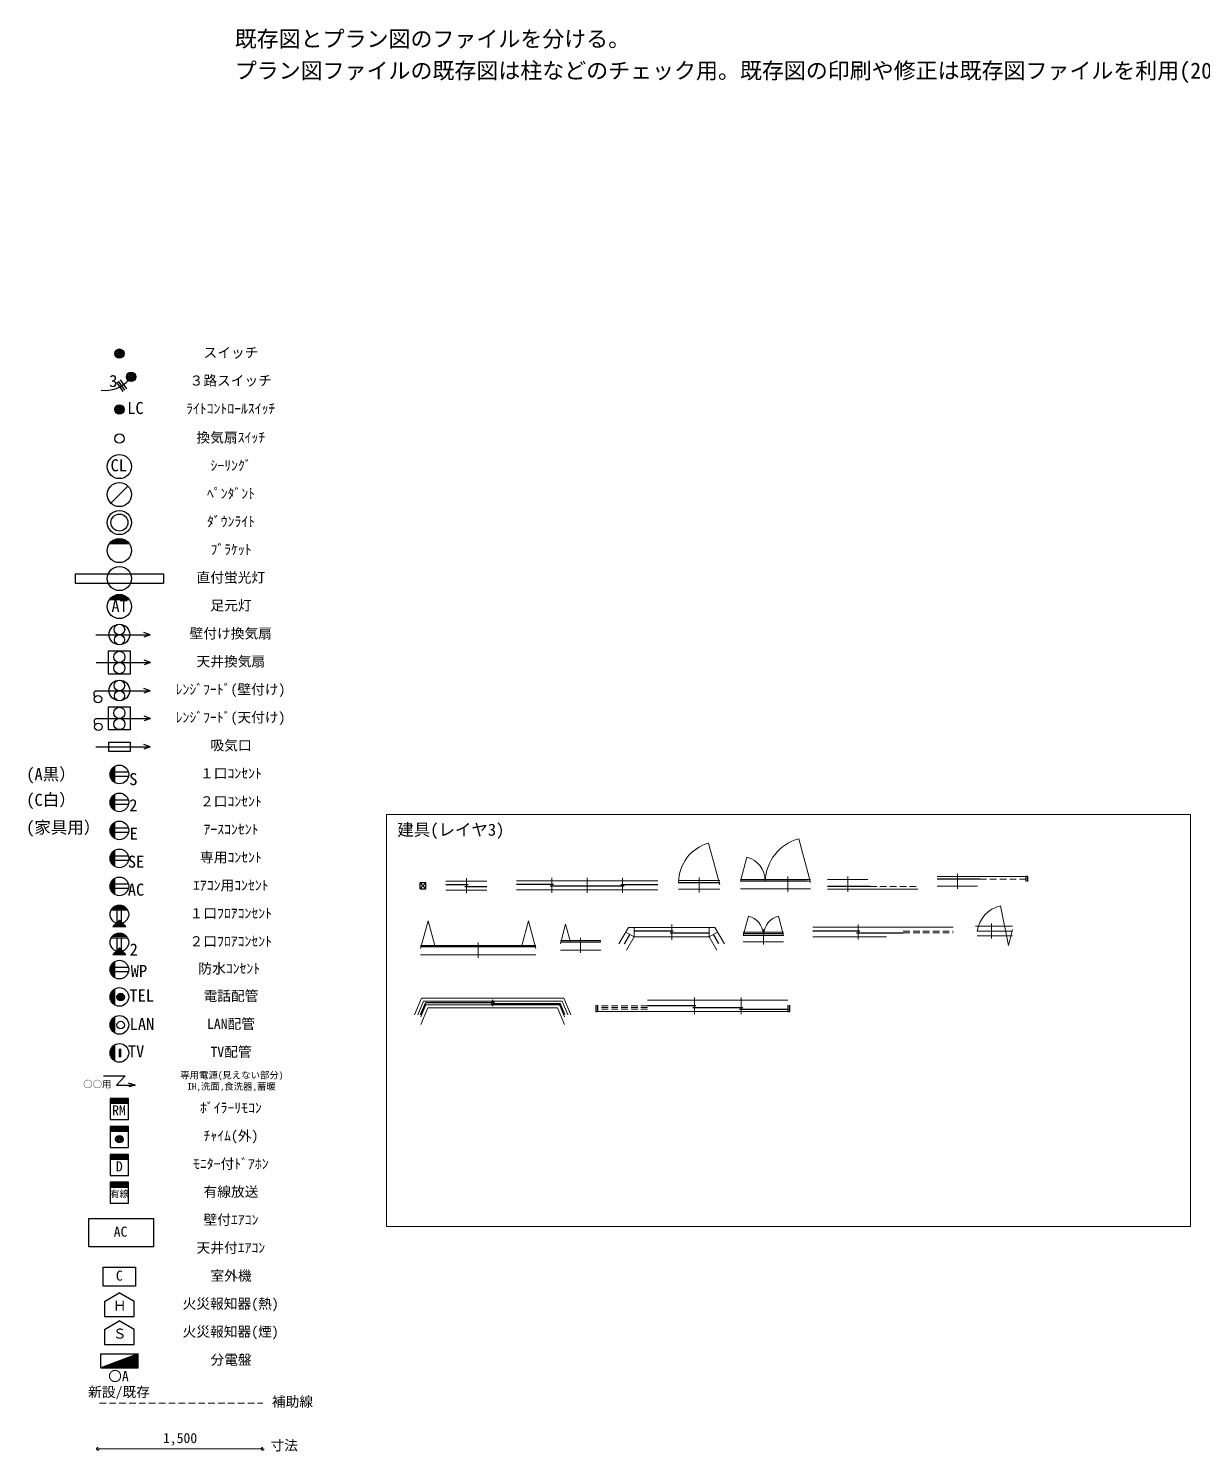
# Model space of a CAD drawing. Units: millimetres at full size, sheet at 1:100. Extents: x -361910 to 68111, y -79207 to 22945.
# Drawn here: x -14152 to 7232, y -41387 to -15454 of the extents above; entities that cross this region are included whole.
import ezdxf
from ezdxf.enums import TextEntityAlignment as Align

# ---------------------------------------------------------------- set-up
doc = ezdxf.new("R2010")
doc.units = ezdxf.units.MM
doc.header["$LTSCALE"] = 100
doc.header["$PDMODE"] = 32
doc.header["$PDSIZE"] = 50
doc.linetypes.add('DASHED1', pattern=[1.8, 1.2, -0.6])
for name, color, linetype, lineweight in [('0-0_通り芯', 4, 'Continuous', 9), ('0-1_敷地図', 3, 'Continuous', 25), ('0-3_三斜', 4, 'Continuous', 9), ('0-5_外部部品', 4, 'Continuous', 9), ('0-D_寸法', 4, 'Continuous', 9), ('8-0_凡例', 7, 'Continuous', 18), ('8-1_フロア・土間', 5, 'Continuous', 25), ('8-2_畳', 4, 'DASHED1', 9), ('8-3_収納・棚板', 4, 'DASHED1', 9)]:
    doc.layers.add(name, color=color, linetype=linetype, lineweight=lineweight)
doc.styles.add('ＭＳ ゴシック', font='')
doc.styles.get('ＭＳ ゴシック').set_extended_font_data('MS Gothic')

msp = doc.modelspace()

# ---------------------------------------------------------------- linework, layer by layer
at = {"layer": '0-0_通り芯', "color": 7, "lineweight": 18}
for p, q in [((-7631.6, -37287.6), (-7631.6, -29777.8)), ((-7631.6, -29777.8), (7011.6, -29777.8)), ((7011.6, -29777.8), (7011.6, -37287.6)), ((-7631.6, -37287.6), (7011.6, -37287.6))]:
    msp.add_line(p, q, dxfattribs=at)
at = {"layer": '0-1_敷地図', "color": 4, "lineweight": 9}
for p, q in [((-6966.7, -31077.4), (-7019.2, -31024.9)), ((-6914.2, -31024.9), (-6966.7, -31077.4))]:
    msp.add_line(p, q, dxfattribs=at)
at = {"layer": '0-1_敷地図'}
for p, q in [((-6914.2, -31024.9), (-7019.2, -31024.9)), ((-7019.2, -31129.9), (-7019.2, -31024.9)), ((-6914.2, -31129.9), (-6914.2, -31024.9)), ((-7019.2, -31129.9), (-6914.2, -31129.9))]:
    msp.add_line(p, q, dxfattribs=at)
at = {"layer": '0-1_敷地図', "color": 4, "lineweight": 9}
msp.add_lwpolyline([(-6914.2, -31129.9), (-6966.7, -31077.4), (-7019.2, -31129.9)], dxfattribs=at)
at = {"layer": '0-3_三斜', "color": 7, "lineweight": 18}
for p, q in [((-1765.8, -30298.6), (-1561.7, -31060.3)), ((-120.5, -30219.9), (93.1, -31017.3)), ((-1181.9, -30989.8), (-1065.4, -30555.1)), ((2767.6, -31134.6), (2767.6, -30859.6)), ((-6175.8, -31212.1), (-6175.8, -30937.1)), ((-4619.1, -30932), (-4619.1, -31207)), ((-3976.6, -31207), (-3976.6, -30932)), ((-3334.1, -30932), (-3334.1, -31207)), ((-1936.7, -30922.8), (-1936.7, -31197.8)), ((-319.4, -30909.8), (-319.4, -31184.8)), ((-396.9, -31983.4), (-492, -31628.5)), ((-7010.3, -32222), (-6874.2, -31714)), ((-6874.2, -31714), (-6746.1, -32192)), ((-5046.4, -31714), (-5174.5, -32192)), ((-4910.3, -32222), (-5046.4, -31714)), ((-2436.8, -31784.1), (-2436.8, -32059.1)), ((-764.4, -31873.4), (-764.4, -32148.4)), ((958, -31783.4), (958, -32058.4)), ((3387.1, -31765.4), (3387.1, -32040.4)), ((-5960.3, -32112), (-5960.3, -32387)), ((-4095.7, -32022.5), (-4095.7, -32297.5)), ((-2023.9, -33113.1), (-2023.9, -33418.6)), ((-1172.2, -33113.1), (-1172.2, -33418.6))]:
    msp.add_line(p, q, dxfattribs=at)
at = {"layer": '0-3_三斜'}
for p, q in [((-5800.8, -30994.6), (-6550.8, -30994.6)), ((-2691.6, -30989.5), (-5261.6, -30989.5)), ((-1561.7, -30980.3), (-2311.7, -30980.3)), ((93.1, -30959.8), (-1181.9, -30959.8)), ((93.1, -30989.8), (-701.9, -30989.8)), ((4015.1, -30909.6), (2400.1, -30909.6)), ((3135.1, -31084.6), (2400.1, -31084.6)), ((-6550.8, -31154.6), (-5800.8, -31154.6)), ((-2691.6, -31149.5), (-5261.6, -31149.5)), ((-1561.7, -31140.3), (-2311.7, -31140.3)), ((93.1, -31134.8), (-1181.9, -31134.8)), ((-3397.3, -32137.1), (-3222.4, -31834.1)), ((-3222.4, -31834.1), (-1651.2, -31834.1)), ((-3121.3, -32009.1), (-3121.3, -31834.1)), ((-1752.2, -32009.1), (-1752.2, -31834.1)), ((-1476.3, -32137.1), (-1651.2, -31834.1)), ((2690.5, -31833.4), (135.5, -31833.4)), ((3769.6, -31815.4), (3099.6, -31815.4)), ((-3728.2, -32072.5), (-4463.2, -32072.5)), ((-3121.3, -32009.1), (-3272.9, -31921.6)), ((-3259.3, -32248.1), (-3121.3, -32009.1)), ((-1752.2, -32009.1), (-3121.3, -32009.1)), ((-1752.2, -32009.1), (-1600.7, -31921.6)), ((-1614.3, -32248.1), (-1752.2, -32009.1)), ((-396.9, -31923.4), (-1131.9, -31923.4)), ((-396.9, -32098.4), (-1131.9, -32098.4)), ((1477.5, -32008.4), (135.5, -32008.4)), ((3769.6, -31906.2), (3126.9, -31906.2)), ((3769.6, -31990.4), (3127.1, -31990.4)), ((-4910.3, -32162), (-7010.3, -32162)), ((-4910.3, -32337), (-7010.3, -32337)), ((-3728.2, -32247.5), (-4463.2, -32247.5)), ((-7120, -33428.2), (-6993.4, -33125.2)), ((-7063.1, -33428.2), (-6958.4, -33177.7)), ((-6993.4, -33125.2), (-4398.6, -33125.2)), ((-5437.7, -33177.7), (-6958.4, -33177.7)), ((-6924.3, -33177.7), (-4433.5, -33177.7)), ((-4328.8, -33428.2), (-4433.5, -33177.7)), ((-4271.9, -33428.2), (-4398.6, -33125.2)), ((-2875.5, -33163.1), (-320.5, -33163.1)), ((-7003.5, -33467), (-6911.8, -33247.7)), ((-7003.5, -33603.2), (-6876.8, -33300.2)), ((-5484.3, -33247.7), (-6911.8, -33247.7)), ((-6877.7, -33247.7), (-4480.1, -33247.7)), ((-6876.8, -33300.2), (-4515.1, -33300.2)), ((-4388.5, -33603.2), (-4515.1, -33300.2)), ((-4388.5, -33467), (-4480.1, -33247.7)), ((-3785.5, -33368.1), (-320.5, -33368.1))]:
    msp.add_line(p, q, dxfattribs=at)
at = {"layer": '0-3_三斜', "color": 3, "lineweight": 25}
for p, q in [((-6145.8, -31059.6), (-6550.8, -31059.6)), ((-6205.8, -31089.6), (-5800.8, -31089.6)), ((-4589.1, -31054.5), (-5261.6, -31054.5)), ((-3304.1, -31084.5), (-4649.1, -31084.5)), ((-3364.1, -31054.5), (-2691.6, -31054.5)), ((-1561.7, -31020.3), (-2311.7, -31020.3)), ((33.1, -30989.8), (-1181.9, -30989.8)), ((3175.1, -30953.4), (2400.1, -30953.4)), ((4015.1, -30909.6), (4015.1, -30997.1)), ((4045.1, -30909.6), (4015.1, -30909.6)), ((4045.1, -30909.6), (4045.1, -30997.1)), ((-3728.2, -32102.5), (-4463.2, -32102.5)), ((-3296.3, -32137.1), (-3197.1, -31965.4)), ((-2406.8, -31906.6), (-3121.3, -31906.6)), ((-2466.8, -31936.6), (-1752.2, -31936.6)), ((-1577.3, -32137.1), (-1676.5, -31965.4)), ((-396.9, -31953.4), (-1131.9, -31953.4)), ((988, -31905.9), (135.5, -31905.9)), ((928, -31935.9), (1780.5, -31935.9)), ((-4910.3, -32192), (-7010.3, -32192)), ((-3815.5, -33250.6), (-3815.5, -33368.1)), ((-3815.5, -33368.1), (-3785.5, -33368.1)), ((-3785.5, -33250.6), (-3785.5, -33368.1)), ((-1993.9, -33265.6), (-2875.5, -33265.6)), ((-2053.9, -33295.6), (-1142.2, -33295.6)), ((-1202.2, -33325.6), (-320.5, -33325.6)), ((-320.5, -33250.6), (-320.5, -33368.1)), ((-320.5, -33368.1), (-290.5, -33368.1)), ((-290.5, -33250.6), (-290.5, -33368.1))]:
    msp.add_line(p, q, dxfattribs=at)
at = {"layer": '0-3_三斜', "linetype": 'DASHED1'}
for p, q in [((3000.1, -30953.4), (4015.1, -30953.4)), ((1780.5, -31905.9), (2690.5, -31905.9)), ((1780.5, -31935.9), (2690.5, -31935.9)), ((-2875.5, -33265.6), (-3785.5, -33265.6)), ((-2875.5, -33295.6), (-3785.5, -33295.6)), ((-2875.5, -33325.6), (-3785.5, -33325.6))]:
    msp.add_line(p, q, dxfattribs=at)
at = {"layer": '0-3_三斜', "color": 2, "lineweight": 25}
for p, q in [((-5696, -33267.7), (-5696, -33157.7)), ((-5696, -33267.7), (-5696, -33157.7)), ((-7012.2, -33428.2), (-6917.1, -33200.7)), ((-6917.1, -33200.7), (-5713, -33200.7)), ((-5713, -33212.7), (-5679, -33212.7)), ((-5679, -33212.7), (-5713, -33212.7)), ((-5679, -33224.7), (-4464.8, -33224.7)), ((-4379.8, -33428.2), (-4464.8, -33224.7))]:
    msp.add_line(p, q, dxfattribs=at)
at = {"layer": '0-3_三斜', "color": 7, "lineweight": 18}
for points in [[(-396.9, -31983.4), (-1131.9, -31983.4), (-1036.8, -31628.5)], [(3769.6, -31872.9), (3697.5, -32167.9), (3554, -31440.5)], [(-4463.2, -32132.5), (-4368.1, -31777.5), (-4281.1, -32102.5)]]:
    msp.add_lwpolyline(points, dxfattribs=at)
at = {"layer": '0-3_三斜', "color": 2, "lineweight": 25}
for points in [[(-5713, -33236.7), (-5679, -33236.7), (-5679, -33188.7), (-5713, -33188.7)], [(-5679, -33236.7), (-5713, -33236.7), (-5713, -33188.7), (-5679, -33188.7)]]:
    msp.add_lwpolyline(points, close=True, dxfattribs=at)
at = {"layer": '0-3_三斜', "color": 7, "lineweight": 18}
for centre, radius, start, end in [((-1561.7, -31020.3), 750, 105.79092, 180), ((93.1, -31017.3), 825.5, 105, 178.09085), ((-1181.9, -30989.8), 450, 0, 75), ((-1131.9, -31983.4), 367.5, 4.68242, 75), ((-396.9, -31983.4), 367.5, 105, 175.31758), ((3675.2, -31980.1), 553, 102.65576, 172.47178)]:
    msp.add_arc(centre, radius, start, end, dxfattribs=at)
at = {"layer": '0-5_外部部品'}
for p, q in [((1137.7, -30960.5), (402.7, -30960.5)), ((2047.7, -31135.5), (402.7, -31135.5))]:
    msp.add_line(p, q, dxfattribs=at)
at = {"layer": '0-5_外部部品', "color": 3, "lineweight": 25}
msp.add_line((1177.7, -31091.7), (402.7, -31091.7), dxfattribs=at)
at = {"layer": '0-5_外部部品', "color": 7, "lineweight": 18}
msp.add_line((770.2, -30910.5), (770.2, -31185.5), dxfattribs=at)
at = {"layer": '0-5_外部部品', "linetype": 'DASHED1'}
msp.add_line((1177.7, -31091.7), (2047.7, -31091.7), dxfattribs=at)
at = {"layer": '8-1_フロア・土間', "color": 1}
for p, q in [((-12549.7, -21900.9), (-12435.5, -22067.5)), ((-12516.8, -21878.3), (-12402.5, -22044.9)), ((-12483.8, -21855.8), (-12369.6, -22022.3)), ((-12652.1, -24103.1), (-12340.6, -23791.6)), ((-12676, -24839.7), (-12316.7, -24839.7)), ((-12662.6, -24822.7), (-12330.1, -24822.7)), ((-12646.1, -24805.7), (-12346.6, -24805.7)), ((-12625.3, -24788.7), (-12367.3, -24788.7)), ((-12597.7, -24771.7), (-12394.9, -24771.7)), ((-12554.1, -24754.7), (-12438.5, -24754.7)), ((-13299.2, -25390.7), (-11693.5, -25390.7)), ((-13299.2, -25390.7), (-13299.2, -25564)), ((-11693.5, -25390.7), (-11693.5, -25564)), ((-13299.2, -25564), (-11693.5, -25564)), ((-12676, -25859.7), (-12316.7, -25859.7)), ((-12662.6, -25842.7), (-12330.1, -25842.7)), ((-12646.1, -25825.7), (-12346.6, -25825.7)), ((-12625.3, -25808.7), (-12367.3, -25808.7)), ((-12597.7, -25791.7), (-12394.9, -25791.7)), ((-12554.1, -25774.7), (-12438.5, -25774.7)), ((-11934.3, -26502.7), (-12048.7, -26544.3)), ((-12700.3, -26803.4), (-12700.3, -27211.4)), ((-12292.3, -26803.4), (-12700.3, -26803.4)), ((-12292.3, -27211.4), (-12292.3, -26803.4)), ((-12700.3, -27211.4), (-12292.3, -27211.4)), ((-11927.7, -27007.4), (-12042.2, -27049)), ((-11934.3, -27522.7), (-12048.7, -27564.3)), ((-12700.3, -27823.4), (-12700.3, -28231.4)), ((-12292.3, -27823.4), (-12700.3, -27823.4)), ((-12292.3, -28231.4), (-12292.3, -27823.4)), ((-12700.3, -28231.4), (-12292.3, -28231.4)), ((-11927.7, -28027.4), (-12042.2, -28069)), ((-11934.3, -28542.7), (-12048.7, -28584.3))]:
    msp.add_line(p, q, dxfattribs=at)
at = {"layer": '8-1_フロア・土間'}
for p, q in [((-12644.2, -28964.2), (-12644.2, -29130.5)), ((-12622, -28933.4), (-12622, -29161.3)), ((-12599.7, -28912.9), (-12599.7, -29181.8)), ((-12577.5, -29196.3), (-12577.5, -28898.4)), ((-12331.3, -29008.1), (-12577.5, -29008.1)), ((-12331.3, -29086.6), (-12577.5, -29086.6)), ((-12644.2, -29474.2), (-12644.2, -29640.5)), ((-12622, -29443.4), (-12622, -29671.3)), ((-12599.7, -29422.9), (-12599.7, -29691.8)), ((-12577.5, -29706.3), (-12577.5, -29408.4)), ((-12331.3, -29518.1), (-12577.5, -29518.1)), ((-12331.3, -29596.6), (-12577.5, -29596.6)), ((-12644.2, -29984.2), (-12644.2, -30150.5)), ((-12622, -29953.4), (-12622, -30181.3)), ((-12599.7, -29932.9), (-12599.7, -30201.8)), ((-12577.5, -30216.3), (-12577.5, -29918.4)), ((-12331.3, -30028.1), (-12577.5, -30028.1)), ((-12331.3, -30106.6), (-12577.5, -30106.6)), ((-12644.2, -30494.2), (-12644.2, -30660.5)), ((-12622, -30463.4), (-12622, -30691.3)), ((-12599.7, -30442.9), (-12599.7, -30711.8)), ((-12577.5, -30726.3), (-12577.5, -30428.4)), ((-12331.3, -30538.1), (-12577.5, -30538.1)), ((-12331.3, -30616.6), (-12577.5, -30616.6)), ((-12644.2, -31004.2), (-12644.2, -31170.5)), ((-12622, -30973.4), (-12622, -31201.3)), ((-12599.7, -30952.9), (-12599.7, -31221.8)), ((-12577.5, -31236.3), (-12577.5, -30938.4)), ((-12331.3, -31048.1), (-12577.5, -31048.1)), ((-12331.3, -31126.6), (-12577.5, -31126.6)), ((-12645.3, -31516.2), (-12347.4, -31516.2)), ((-12361.8, -31494), (-12630.8, -31494)), ((-12382.4, -31471.7), (-12610.3, -31471.7)), ((-12413.2, -31449.5), (-12579.4, -31449.5)), ((-12535.6, -31762.4), (-12535.6, -31516.2)), ((-12457.1, -31762.4), (-12457.1, -31516.2)), ((-12496.1, -31700.4), (-12613.2, -31817.5)), ((-12613.2, -31817.5), (-12379.1, -31817.5)), ((-12591, -31817.5), (-12485, -31711.5)), ((-12567, -31817.5), (-12473, -31723.5)), ((-12542.9, -31817.5), (-12461, -31735.5)), ((-12518.9, -31817.5), (-12449, -31747.6)), ((-12496.1, -31700.4), (-12379.1, -31817.5)), ((-12494.8, -31817.5), (-12437, -31759.6)), ((-12470.8, -31817.5), (-12424.9, -31771.6)), ((-12446.7, -31817.5), (-12412.9, -31783.6)), ((-12422.7, -31817.5), (-12400.9, -31795.7)), ((-12398.7, -31817.5), (-12388.9, -31807.7)), ((-12645.3, -32026.2), (-12347.4, -32026.2)), ((-12361.8, -32004), (-12630.8, -32004)), ((-12382.4, -31981.7), (-12610.3, -31981.7)), ((-12413.2, -31959.5), (-12579.4, -31959.5)), ((-12535.6, -32272.4), (-12535.6, -32026.2)), ((-12457.1, -32272.4), (-12457.1, -32026.2)), ((-12496.1, -32210.4), (-12613.2, -32327.5)), ((-12613.2, -32327.5), (-12379.1, -32327.5)), ((-12591, -32327.5), (-12485, -32221.5)), ((-12567, -32327.5), (-12473, -32233.5)), ((-12542.9, -32327.5), (-12461, -32245.5)), ((-12518.9, -32327.5), (-12449, -32257.6)), ((-12496.1, -32210.4), (-12379.1, -32327.5)), ((-12494.8, -32327.5), (-12437, -32269.6)), ((-12470.8, -32327.5), (-12424.9, -32281.6)), ((-12446.7, -32327.5), (-12412.9, -32293.6)), ((-12422.7, -32327.5), (-12400.9, -32305.7)), ((-12398.7, -32327.5), (-12388.9, -32317.7)), ((-12644.2, -32521.4), (-12644.2, -32687.6)), ((-12622, -32490.5), (-12622, -32718.5)), ((-12599.7, -32470), (-12599.7, -32739)), ((-12577.5, -32753.5), (-12577.5, -32455.5)), ((-12331.3, -32565.2), (-12577.5, -32565.2)), ((-12331.3, -32643.8), (-12577.5, -32643.8)), ((-12644.2, -33018.9), (-12644.2, -33185.1)), ((-12622, -32988), (-12622, -33216)), ((-12599.7, -32967.5), (-12599.7, -33236.5)), ((-12577.5, -33251), (-12577.5, -32953)), ((-12644.2, -33528.9), (-12644.2, -33695.1)), ((-12622, -33498), (-12622, -33726)), ((-12599.7, -33477.5), (-12599.7, -33746.5)), ((-12577.5, -33761), (-12577.5, -33463)), ((-12644.2, -34038.9), (-12644.2, -34205.1)), ((-12622, -34008), (-12622, -34236)), ((-12599.7, -33987.5), (-12599.7, -34256.5)), ((-12577.5, -34271), (-12577.5, -33973)), ((-12499.2, -34049.3), (-12499.2, -34199.2)), ((-12494.1, -34049.3), (-12494.1, -34199.2)), ((-12489, -34049.3), (-12489, -34199.2)), ((-12483.9, -34049.3), (-12483.9, -34199.2)), ((-12478.8, -34049.3), (-12478.8, -34199.2)), ((-12473.7, -34049.3), (-12473.7, -34199.2)), ((-12783.5, -34541.9), (-12390.6, -34541.9)), ((-12390.6, -34541.9), (-12551.9, -34708.1)), ((-12551.9, -34708.1), (-12209.2, -34708.1)), ((-12209.2, -34708.1), (-12327.6, -34676.4)), ((-12209.2, -34708.1), (-12322.2, -34738.4)), ((-12663.7, -34950.8), (-12663.7, -35333.3)), ((-12329, -34950.8), (-12663.7, -34950.8)), ((-12329, -34960.3), (-12663.7, -34960.3)), ((-12329, -34969.9), (-12663.7, -34969.9)), ((-12329, -34979.5), (-12663.7, -34979.5)), ((-12329, -34989), (-12663.7, -34989)), ((-12329, -34998.6), (-12663.7, -34998.6)), ((-12329, -35008.2), (-12663.7, -35008.2)), ((-12329, -35333.3), (-12329, -34950.8)), ((-12329, -35017.7), (-12663.7, -35017.7)), ((-12329, -35027.3), (-12663.7, -35027.3)), ((-12329, -35036.8), (-12663.7, -35036.8)), ((-12329, -35046.4), (-12663.7, -35046.4)), ((-12663.7, -35333.3), (-12329, -35333.3)), ((-12663.7, -35460.8), (-12663.7, -35843.3)), ((-12329, -35460.8), (-12663.7, -35460.8)), ((-12329, -35470.3), (-12663.7, -35470.3)), ((-12329, -35479.9), (-12663.7, -35479.9)), ((-12329, -35489.5), (-12663.7, -35489.5)), ((-12329, -35499), (-12663.7, -35499)), ((-12329, -35508.6), (-12663.7, -35508.6)), ((-12329, -35518.2), (-12663.7, -35518.2)), ((-12329, -35527.7), (-12663.7, -35527.7)), ((-12329, -35843.3), (-12329, -35460.8)), ((-12329, -35537.3), (-12663.7, -35537.3)), ((-12329, -35546.8), (-12663.7, -35546.8)), ((-12329, -35556.4), (-12663.7, -35556.4)), ((-12663.7, -35843.3), (-12329, -35843.3)), ((-12663.7, -35970.8), (-12663.7, -36353.3)), ((-12329, -35970.8), (-12663.7, -35970.8)), ((-12329, -35980.3), (-12663.7, -35980.3)), ((-12329, -35989.9), (-12663.7, -35989.9)), ((-12329, -35999.5), (-12663.7, -35999.5)), ((-12329, -36009), (-12663.7, -36009)), ((-12329, -36018.6), (-12663.7, -36018.6)), ((-12329, -36028.2), (-12663.7, -36028.2)), ((-12329, -36037.7), (-12663.7, -36037.7)), ((-12329, -36353.3), (-12329, -35970.8)), ((-12329, -36047.3), (-12663.7, -36047.3)), ((-12329, -36056.8), (-12663.7, -36056.8)), ((-12329, -36066.4), (-12663.7, -36066.4)), ((-12663.7, -36353.3), (-12329, -36353.3)), ((-12663.7, -36480.8), (-12663.7, -36863.3)), ((-12329, -36480.8), (-12663.7, -36480.8)), ((-12329, -36490.3), (-12663.7, -36490.3)), ((-12329, -36499.9), (-12663.7, -36499.9)), ((-12329, -36509.5), (-12663.7, -36509.5)), ((-12329, -36519), (-12663.7, -36519)), ((-12329, -36528.6), (-12663.7, -36528.6)), ((-12329, -36538.2), (-12663.7, -36538.2)), ((-12329, -36547.7), (-12663.7, -36547.7)), ((-12329, -36557.3), (-12663.7, -36557.3)), ((-12329, -36863.3), (-12329, -36480.8)), ((-12329, -36566.8), (-12663.7, -36566.8)), ((-12329, -36576.4), (-12663.7, -36576.4)), ((-12663.7, -36863.3), (-12329, -36863.3)), ((-13051.3, -37656.6), (-13051.3, -37139.2)), ((-13051.3, -37139.2), (-11875.6, -37139.2)), ((-11875.6, -37139.2), (-11875.6, -37656.6)), ((-11875.6, -37656.6), (-13051.3, -37656.6)), ((-12790.3, -38373.3), (-12790.3, -38028.3)), ((-12790.3, -38028.3), (-12202.4, -38028.3)), ((-12202.4, -38028.3), (-12202.4, -38373.3)), ((-12202.4, -38373.3), (-12790.3, -38373.3)), ((-12770, -38654.5), (-12498, -38497.5)), ((-12770, -39164.5), (-12498, -39007.5)), ((-12156.3, -39604.5), (-12836.3, -39859.5)), ((-12836.3, -39604.5), (-12156.3, -39604.5)), ((-12836.3, -39859.5), (-12836.3, -39604.5)), ((-12526.7, -39859.5), (-12340.9, -39673.8)), ((-12502.7, -39859.5), (-12302.5, -39659.3)), ((-12478.6, -39859.5), (-12264, -39644.9)), ((-12454.6, -39859.5), (-12225.5, -39630.5)), ((-12430.5, -39859.5), (-12187.1, -39616.1)), ((-12406.5, -39859.5), (-12156.3, -39609.4)), ((-12382.5, -39859.5), (-12156.3, -39633.4)), ((-12358.4, -39859.5), (-12156.3, -39657.4)), ((-12156.3, -39859.5), (-12156.3, -39604.5)), ((-12836.3, -39859.5), (-12156.3, -39859.5)), ((-12815.2, -39859.5), (-12802.5, -39846.9)), ((-12791.2, -39859.5), (-12764.1, -39832.4)), ((-12767.1, -39859.5), (-12725.6, -39818)), ((-12743.1, -39859.5), (-12687.1, -39803.6)), ((-12719, -39859.5), (-12648.7, -39789.2)), ((-12695, -39859.5), (-12610.2, -39774.7)), ((-12671, -39859.5), (-12571.7, -39760.3)), ((-12646.9, -39859.5), (-12533.3, -39745.9)), ((-12622.9, -39859.5), (-12494.8, -39731.5)), ((-12598.8, -39859.5), (-12456.3, -39717)), ((-12574.8, -39859.5), (-12417.9, -39702.6)), ((-12550.8, -39859.5), (-12379.4, -39688.2)), ((-12334.4, -39859.5), (-12156.3, -39681.5)), ((-12310.3, -39859.5), (-12156.3, -39705.5)), ((-12286.3, -39859.5), (-12156.3, -39729.6)), ((-12262.3, -39859.5), (-12156.3, -39753.6)), ((-12238.2, -39859.5), (-12156.3, -39777.7)), ((-12214.2, -39859.5), (-12156.3, -39801.7)), ((-12190.1, -39859.5), (-12156.3, -39825.7)), ((-12166.1, -39859.5), (-12156.3, -39849.8))]:
    msp.add_line(p, q, dxfattribs=at)
at = {"layer": '8-1_フロア・土間', "color": 1}
for points in [[(-12923.7, -26502.7), (-11934.3, -26502.7), (-12048.7, -26461.1)], [(-12917.1, -27007.4), (-11927.7, -27007.4), (-12042.2, -26965.7)], [(-12923.7, -27522.7), (-11934.3, -27522.7), (-12048.7, -27481.1)], [(-12917.1, -28027.4), (-11927.7, -28027.4), (-12042.2, -27985.7)], [(-12923.7, -28542.7), (-11934.3, -28542.7), (-12048.7, -28501.1)]]:
    msp.add_lwpolyline(points, dxfattribs=at)
msp.add_lwpolyline([(-12696.3, -28622.7), (-12296.3, -28622.7), (-12296.3, -28462.7), (-12696.3, -28462.7)], close=True, dxfattribs=at)
at = {"layer": '8-1_フロア・土間'}
for points in [[(-12226, -38926.5), (-12226, -38654.5), (-12498, -38497.5)], [(-12770, -38654.5), (-12770, -38926.5), (-12226, -38926.5)], [(-12226, -39436.5), (-12226, -39164.5), (-12498, -39007.5)], [(-12770, -39164.5), (-12770, -39436.5), (-12226, -39436.5)]]:
    msp.add_lwpolyline(points, dxfattribs=at)
at = {"layer": '8-1_フロア・土間', "color": 1}
for centre, radius in [((-12496.3, -21379.7), 85), ((-12496.3, -21379.7), 68), ((-12496.3, -21379.7), 51), ((-12496.3, -21379.7), 34), ((-12496.3, -21379.7), 17), ((-12283.9, -21802.3), 85), ((-12283.9, -21802.3), 68), ((-12283.9, -21802.3), 51), ((-12283.9, -21802.3), 34), ((-12283.9, -21802.3), 17), ((-12496.3, -22399.7), 85), ((-12496.3, -22399.7), 68), ((-12496.3, -22399.7), 51), ((-12496.3, -22399.7), 34), ((-12496.3, -22399.7), 17), ((-12496.3, -22927.4), 85), ((-12496.3, -23437.4), 220.3), ((-12496.3, -23947.4), 220.3), ((-12496.3, -24457.4), 220.3), ((-12496.3, -24457.4), 154.2), ((-12496.3, -24967.4), 220.3), ((-12496.3, -25477.4), 220.3), ((-12496.3, -25987.4), 220.3), ((-12496.3, -26497.4), 187.3), ((-12496.3, -26406.4), 96.3), ((-12496.3, -26593.7), 91), ((-12496.3, -26905.4), 102), ((-12496.3, -27109.4), 102), ((-12496.3, -27517.4), 187.3), ((-12496.3, -27426.4), 96.3), ((-12885.9, -27674.9), 68), ((-12496.3, -27613.7), 91), ((-12496.3, -27925.4), 102), ((-12879.3, -28179.6), 68), ((-12496.3, -28129.4), 102)]:
    msp.add_circle(centre, radius, dxfattribs=at)
at = {"layer": '8-1_フロア・土間'}
for centre, radius in [((-12496.3, -29047.4), 169.7), ((-12496.3, -29557.4), 169.7), ((-12496.3, -30067.4), 169.7), ((-12496.3, -30577.4), 169.7), ((-12496.3, -31087.4), 169.7), ((-12496.3, -31597.4), 169.7), ((-12496.3, -32107.4), 169.7), ((-12496.3, -32604.5), 169.7), ((-12496.3, -33102), 169.7), ((-12473.3, -33104.3), 68), ((-12473.3, -33104.3), 51), ((-12473.3, -33104.3), 34), ((-12473.3, -33104.3), 17), ((-12496.3, -33612), 169.7), ((-12473.3, -33614.3), 68), ((-12496.3, -34122), 169.7), ((-12496.3, -35695.1), 68), ((-12496.3, -35695.1), 51), ((-12496.3, -35695.1), 34), ((-12496.3, -35695.1), 17)]:
    msp.add_circle(centre, radius, dxfattribs=at)
at = {"layer": '8-1_フロア・土間', "color": 1}
for centre, radius, start, end in [((-12749.6, -21480.8), 567.5, 262.24506, 318.50229), ((-12904.4, -27579.7), 60.2, 108.61703, 237.06754), ((-12897.9, -28084.4), 60.2, 108.61703, 237.06754)]:
    msp.add_arc(centre, radius, start, end, dxfattribs=at)
at = {"layer": '8-2_畳'}
msp.add_line((-12858.3, -40506.8), (-9881.3, -40506.8), dxfattribs=at)
at = {"layer": '8-3_収納・棚板'}
msp.add_line((-12887.5, -41336.2), (-9887.5, -41336.2), dxfattribs=at)
at = {"layer": '8-3_収納・棚板', "linetype": 'Continuous'}
msp.add_line((-12887.5, -41336.2), (-9887.5, -41336.2), dxfattribs=at)
at = {"layer": '8-3_収納・棚板'}
for p in [(-12887.5, -41336.2), (-9887.5, -41336.2)]:
    msp.add_point(p, dxfattribs=at)

# ---------------------------------------------------------------- texts
at = {"layer": '0-5_外部部品', "color": 1, "style": 'ＭＳ ゴシック'}
msp.add_text('プラン図ファイルの既存図は柱などのチェック用。既存図の印刷や修正は既存図ファイルを利用(2024/07/19)', height=293.3, dxfattribs=at).set_placement((-10394.8, -16456), align=Align.BOTTOM_LEFT)
at = {"layer": '0-D_寸法', "color": 7, "style": 'ＭＳ ゴシック'}
msp.add_text('建具(レイヤ3)', height=219.9, dxfattribs=at).set_placement((-7433.8, -30230.7), align=Align.BOTTOM_LEFT)
at = {"layer": '8-0_凡例', "color": 1, "style": 'ＭＳ ゴシック'}
msp.add_text('既存図とプラン図のファイルを分ける。', height=293.3, dxfattribs=at).set_placement((-10394.8, -15877.7), align=Align.BOTTOM_LEFT)
at = {"layer": '8-1_フロア・土間', "color": 7, "style": 'ＭＳ ゴシック'}
for s, height, p in [('スイッチ', 183.3, (-10964.2, -21506.7)), ('３路スイッチ', 183.3, (-11218.1, -22016.7)), ('ﾗｲﾄｺﾝﾄﾛｰﾙｽｲｯﾁ', 183.3, (-11281.6, -22526.7)), ('換気扇ｽｲｯﾁ', 183.3, (-11091.2, -23054.3)), ('ｼｰﾘﾝｸﾞ', 183.3, (-10837.2, -23564.3)), ('ﾍﾟﾝﾀﾞﾝﾄ', 183.3, (-10900.7, -24074.3)), ('ﾀﾞｳﾝﾗｲﾄ', 183.3, (-10900.7, -24584.3)), ('ﾌﾞﾗｹｯﾄ', 183.3, (-10837.2, -25094.3)), ('直付蛍光灯', 183.3, (-11091.2, -25604.3)), ('足元灯', 183.3, (-10837.2, -26114.3)), ('壁付け換気扇', 183.3, (-11218.1, -26624.3)), ('天井換気扇', 183.3, (-11091.2, -27134.3)), ('ﾚﾝｼﾞﾌｰﾄﾞ(壁付け)', 183.3, (-11472.1, -27644.3)), ('ﾚﾝｼﾞﾌｰﾄﾞ(天付け)', 183.3, (-11472.1, -28154.3)), ('吸気口', 183.3, (-10837.2, -28664.3)), ('１口ｺﾝｾﾝﾄ', 183.3, (-11027.7, -29174.3)), ('２口ｺﾝｾﾝﾄ', 183.3, (-11027.7, -29684.3)), ('ｱｰｽｺﾝｾﾝﾄ', 183.3, (-10964.2, -30194.3)), ('専用ｺﾝｾﾝﾄ', 183.3, (-11027.7, -30704.3)), ('ｴｱｺﾝ用ｺﾝｾﾝﾄ', 183.3, (-11154.6, -31214.3)), ('１口ﾌﾛｱｺﾝｾﾝﾄ', 183.3, (-11218.1, -31724.3)), ('２口ﾌﾛｱｺﾝｾﾝﾄ', 183.3, (-11218.1, -32234.3)), ('防水ｺﾝｾﾝﾄ', 183.3, (-11058.1, -32730)), ('電話配管', 183.3, (-10964.2, -33229)), ('LAN配管', 183.3, (-10900.7, -33739)), ('TV配管', 183.3, (-10837.2, -34249)), ('専用電源(見えない部分)', 122.2, (-11387.4, -34625.2)), ('IH,洗面,食洗器,蓄暖', 122.2, (-11260.5, -34830.6)), ('ﾎﾞｲﾗｰﾘﾓｺﾝ', 183.3, (-11027.7, -35269)), ('ﾁｬｲﾑ(外)', 183.3, (-10964.2, -35779)), ('ﾓﾆﾀｰ付ﾄﾞｱﾎﾝ', 183.3, (-11154.6, -36289)), ('有線放送', 183.3, (-10964.2, -36799)), ('壁付ｴｱｺﾝ', 183.3, (-10964.2, -37309)), ('天井付ｴｱｺﾝ', 183.3, (-11091.2, -37819)), ('室外機', 183.3, (-10837.2, -38329)), ('火災報知器(熱)', 183.3, (-11345.1, -38839)), ('火災報知器(煙)', 183.3, (-11345.1, -39349)), ('分電盤', 183.3, (-10837.2, -39859))]:
    msp.add_text(s, height=height, dxfattribs=at).set_placement(p, align=Align.BOTTOM_LEFT)
at = {"layer": '8-1_フロア・土間', "color": 1, "style": 'ＭＳ ゴシック'}
for s, p in [('3', (-12682, -22053)), ('LC', (-12353.7, -22546.2)), ('CL', (-12657.1, -23590.3)), ('AT', (-12641.8, -26156.4))]:
    msp.add_text(s, height=219.9, dxfattribs=at).set_placement(p, align=Align.BOTTOM_LEFT)
at = {"layer": '8-1_フロア・土間', "style": 'ＭＳ ゴシック'}
for s, height, p in [('(A黒）', 219.9, (-14192.3, -29218.8)), ('S', 219.9, (-12317.5, -29308.8)), ('(C白）', 219.9, (-14192.3, -29686)), ('2', 219.9, (-12316.6, -29784.7)), ('(家具用）', 219.9, (-14194.6, -30189)), ('E', 219.9, (-12309, -30303)), ('SE', 219.9, (-12343.1, -30813)), ('AC', 219.9, (-12343.1, -31323)), ('2', 219.9, (-12309, -32413.9)), ('WP', 219.9, (-12289.8, -32804.5)), ('TEL', 219.9, (-12314.4, -33252.6)), ('LAN', 219.9, (-12309.6, -33772.4)), ('TV', 219.9, (-12342.2, -34268.2)), ('○○用', 122.2, (-13154.8, -34789.8)), ('RM', 183.3, (-12627.5, -35316.8)), ('D', 183.3, (-12559.8, -36336.8)), ('有線', 122.2, (-12665.6, -36790.1)), ('AC', 183.3, (-12599.5, -37525.2)), ('C', 183.3, (-12559.8, -38327.8)), ('Ｈ', 183.3, (-12615.2, -38874.1)), ('Ｓ', 183.3, (-12615.2, -39384.1)), ('〇A', 183.3, (-12700.5, -40160)), ('新設/既存', 183.3, (-13065.8, -40447))]:
    msp.add_text(s, height=height, dxfattribs=at).set_placement(p, align=Align.BOTTOM_LEFT)
at = {"layer": '8-2_畳', "style": 'ＭＳ ゴシック'}
msp.add_text('補助線', height=183.3, dxfattribs=at).set_placement((-9719.7, -40624.3), align=Align.BOTTOM_LEFT)
at = {"layer": '8-3_収納・棚板', "style": 'ＭＳ ゴシック'}
for s, p in [('1,500', (-11703.1, -41287.4)), ('寸法', (-9743.9, -41421.1))]:
    msp.add_text(s, height=183.3, dxfattribs=at).set_placement(p, align=Align.BOTTOM_LEFT)

doc.saveas('drawing.dxf')
